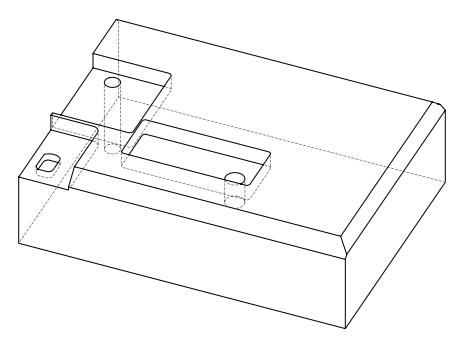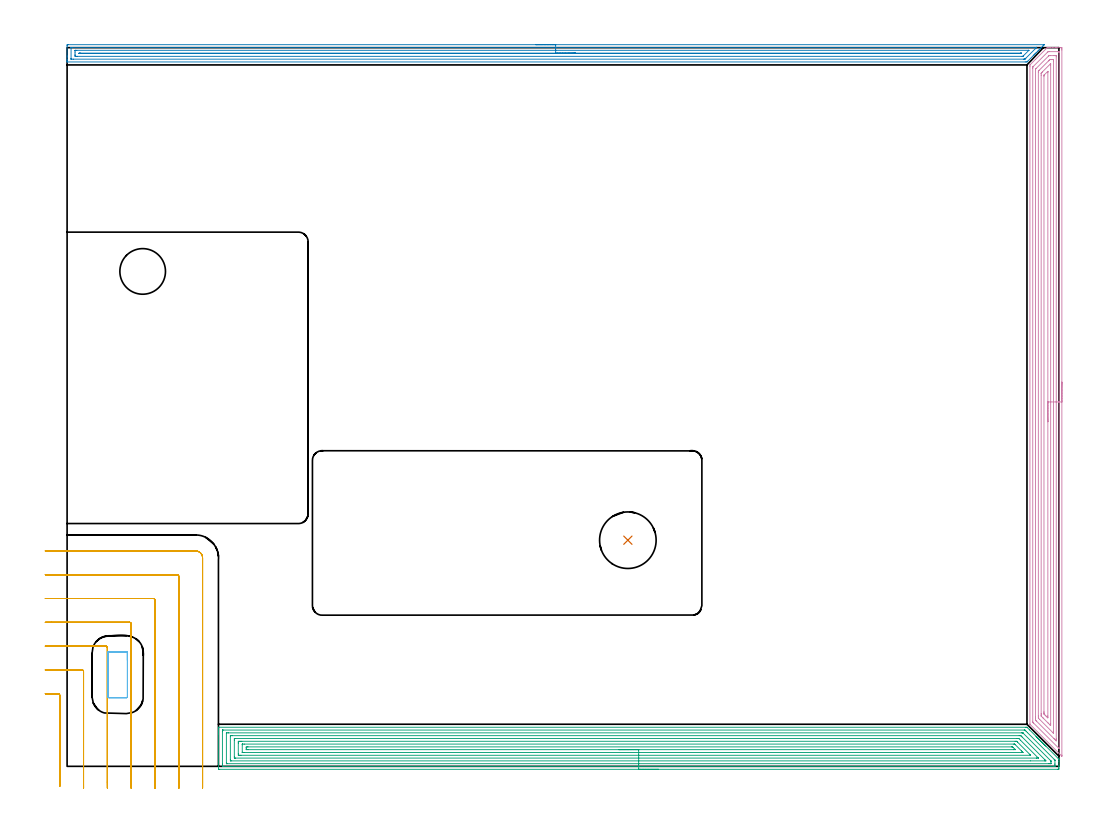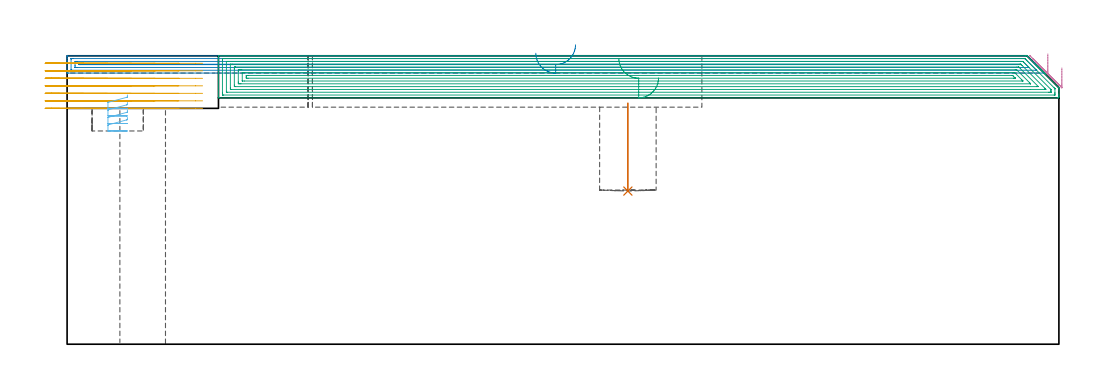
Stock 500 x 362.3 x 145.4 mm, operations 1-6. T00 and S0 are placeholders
(PLAN: 13 operations, 8 tool changes, 272.7 min)
(1 INDEXABLE_INSERT_DRILL_BLIND_HOLE_FROM_SOLID | STEP1POCKET | NXT0302_028 | 0.18 min | 43246 mm3)
(2 AREA_MILL | FG_CHAMFER_SURFACE | UGT0205_001 | 15.78 min | 18835 mm3)
(3 AREA_MILL_1 | FG_CHAMFER_SURFACE_1 | UGT0205_001 | 27.04 min | 96990 mm3)
(4 AREA_MILL_2 | FG_CHAMFER_SURFACE_2 | UGT0205_001 | 16.96 min | 44512 mm3)
(5 MILL_CORNER_NOTCH_RECTANGULAR | CORNER_NOTCH_RECTANGULAR | UGT0201_008 | Follow Part, ap 4, ae 75% | 13.67 min | 233248 mm3)
(6 MILL_RECTANGULAR_POCKET | POCKET_RECTANGULAR_STRAIGHT | UGT0201_008 | Follow Part, ap 4, ae 75% | 0.96 min | 10804 mm3)
(7 MILL_RECTANGULAR_POCKET_1 | POCKET_RECTANGULAR_STRAIGHT_1 | NXT0201_009 | Follow Part, ap 2, ae 75% | 72.83 min | 404553 mm3)
(8 MILL_SLOT | SLOT_PARTIAL_RECTANGULAR | NXT0201_009 | Follow Part, ap 2, ae 75% | 123.48 min | 462010 mm3)
(9 SPOT_DRILL | STEP1HOLE | NXT0321_9005460120000 | 0.05 min | 173 mm3)
(10 DRILL_BLIND_HOLE_INTO_CENTER | STEP1HOLE | NXT0301_069 | 0.07 min | 860 mm3)
(11 GUN_DRILL_THROUGH_HOLE | STEP1HOLE | UGT0307_006 | 0.58 min | 6699 mm3)
(12 DRILL_TO_ENLARGE_THROUGH_HOLE | STEP1HOLE | NXT0301_104 | 0.51 min | 10563 mm3)
(13 DRILL_TO_ENLARGE_THROUGH_HOLE_1 | STEP1HOLE | UGT0301_055 | 0.53 min | 31250 mm3)
(TOOL NXT0302_028 | Index. Insert Drill 28.5mm [880-D2850L32-03] | D28.5 PA176 FL86 Z2)
(TOOL UGT0205_001 | Chamfer Mill 20 x 3 x 45 deg. | D20 FL50 Z2)
(TOOL UGT0201_008 | End Mill 16 mm | D16 FL32 Z4)
(TOOL NXT0201_009 | ENDMILL 8mm [2P460-0800-NA 1630] | D8 FL26 Z6)
(TOOL NXT0321_9005460120000 | NC Spot Drill, 142deg, 12mm, Carbide, Uncoated | D12 PA142 FL30 Z2)
(TOOL NXT0301_069 | Carbide Drill 9.8mm [860.1-0980-029A1-MM 2214] | D9.8 PA140 FL47 Z2)
(TOOL UGT0307_006 | Gun Drill 9 mm | D9 PA130 FL24 Z1)
(TOOL NXT0301_104 | Carbide Drill 14mm [860.1-1400-112A1-MM 2214] | D14 PA140 FL123 Z2)
(TOOL UGT0301_055 | Twist Drill 23 mm | D23 PA118 FL155 Z2)
(OP 1 INDEXABLE_INSERT_DRILL_BLIND_HOLE_FROM_SOLID)
G17 G21 G94 G90
T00 M6
G54
G17 G0 G90 X282.7 Y114. S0 M3
G43 Z155.4 H1
G94 G81 G98 Z77.2 F250. R121.5
G80
M5
M2
(OP 2 AREA_MILL)
G17 G21 G94 G90
T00 M6
G54
G17 G0 G90 X236.3 Y363.8 S1061 M3
G43 Z155.4 H0
Z146.7
G94 G1 X236.338 Z145.828 F250.
X236.452 Z144.963
X236.641 Z144.112
X236.903 Z143.28
X237.237 Z142.474
X237.64 Z141.7
X238.109 Z140.964
X238.64 Z140.272
X239.229 Z139.629
X239.872 Z139.04
X240.564 Z138.508
X241.3 Z138.04
X242.074 Z137.637
X242.88 Z137.303
X243.712 Z137.041
X244.564 Z136.852
X245.428 Z136.738
X246.3 Z136.7
X492.577 Y363.799 Z136.699
X492.583 Y363.795 Z136.703
X492.577 Y363.78 Z136.718
X492.51 Y363.709 Z136.79
X491.981 Y363.181 Z137.319
X491.763 Y362.961 Z137.535
X491.144 Y362.344 Z138.155
X491.088 Y362.288 Z138.211
X490.885 Y362.083 Z138.413
X490.31 Y361.51 Z138.989
X490.195 Y361.394 Z139.105
X490.007 Y361.206 Z139.29
X489.476 Y360.676 Z139.824
X489.13 Y360.328 Z140.168
X488.642 Y359.842 Z140.658
X488.408 Y359.607 Z140.891
X488.252 Y359.45 Z141.045
X488.1 Y359.299 Z141.199
X487.961 Y359.16 Z141.338
X487.813 Y359.011 Z141.484
X487.668 Y358.867 Z141.63
X487.515 Y358.713 Z141.784
X487.374 Y358.572 Z141.924
X487.237 Y358.436 Z142.062
X487.068 Y358.267 Z142.231
X484.301 Y355.5 Z144.998
X483.941 Y355.144 Z145.356
X483.901 Y355.107 Z145.393
X483.048 Y355.1 Z145.4
X0.172
X0.01 Y355.102 Z145.388
X0.003 Y355.251 Z145.241
X0. Y355.408 Z145.092
Y355.702 Z144.797
Y356.378 Z144.117
Y357.593 Z142.904
Y358.133 Z142.361
Y363.13 Z137.367
X0.004 Y363.4 Z137.097
X0.01 Y363.792 Z136.705
X0.216 Y363.796 Z136.703
X0.619 Y363.8 Z136.7
X246.3
Y362.386 Z138.114
X488.547 Y362.385 Z138.115
X488.661 Y362.383 Z138.117
X488.716 Y362.38 Z138.12
X488.718 Y362.378 Z138.122
X488.717 Y362.374 Z138.126
X488.641 Y362.293 Z138.207
X488.507 Y362.157 Z138.343
X488.408 Y362.058 Z138.442
X483.329 Y356.979 Z143.521
X483.048 Y356.7 Z143.8
X482.881 Y356.542 Z143.958
X482.857 Y356.521 Z143.979
X482.814 Y356.519 Z143.981
X482.72 Y356.516 Z143.984
X482.532 Y356.515 Z143.985
X482.154 Y356.514 Z143.986
X3.16
X2.405 Y356.515 Z143.985
X2.264 Y356.516 Z143.984
X2.049 Y356.521 Z143.979
X2.009 Y356.527 Z143.973
X2.005 Y356.556 Z143.944
X2.003 Y356.588 Z143.912
X2. Y356.776 Z143.724
X2.001 Y362.175 Z138.325
X2.004 Y362.282 Z138.218
X2.01 Y362.352 Z138.148
X2.014 Y362.379 Z138.121
X2.544 Y362.386 Z138.114
X246.3
Y360.972 Z139.528
X484.626 Y360.971 Z139.529
X484.7
X484.834 Y360.967 Z139.533
X484.851 Y360.965 Z139.535
X484.845 Y360.951 Z139.549
X484.834 Y360.935 Z139.565
X482.094 Y358.193 Z142.307
X482.032 Y358.133 Z142.367
X481.874 Y357.985 Z142.515
X481.812 Y357.935 Z142.565
X481.678 Y357.932 Z142.568
X481.469 Y357.929 Z142.571
X5.085
X4.397 Y357.932 Z142.568
X4.192 Y357.935 Z142.565
X4.01 Y357.951 Z142.549
X4.005 Y358.133 Z142.367
X4.001 Y358.321 Z142.179
X4. Y359.011 Z141.489
Y360.077 Z140.423
X4.004 Y360.767 Z139.733
X4.007 Y360.949 Z139.551
X4.017 Y360.965 Z139.535
X4.037 Y360.968 Z139.532
X4.088 Y360.97 Z139.53
X4.192 Y360.971 Z139.529
X4.877 Y360.972 Z139.528
X246.3
Y359.557 Z140.943
X480.705
X480.87 Y359.556 Z140.944
X480.973 Y359.552 Z140.948
X480.99 Y359.55 Z140.95
X480.985 Y359.542 Z140.958
X480.961 Y359.512 Z140.988
X480.924 Y359.473 Z141.027
X480.857 Y359.408 Z141.092
X480.812 Y359.367 Z141.133
X480.793 Y359.353 Z141.147
X480.76 Y359.35 Z141.15
X480.586 Y359.345 Z141.155
X480.367 Y359.343 Z141.157
X6.535
X6.316 Y359.344 Z141.156
X6.207 Y359.346 Z141.154
X6.01 Y359.352 Z141.148
X6.009 Y359.45 Z141.05
X6.01 Y359.548 Z140.952
X6.207 Y359.554 Z140.946
X6.317 Y359.556 Z140.944
X6.654 Y359.557 Z140.943
X6.872
X246.3
X247.172 Z140.981
X248.037 Z141.095
X248.888 Z141.283
X249.72 Z141.546
X250.526 Z141.88
X251.3 Z142.282
X252.036 Z142.751
X252.728 Z143.282
X253.371 Z143.872
X253.96 Z144.515
X254.492 Z145.207
X254.96 Z145.943
X255.363 Z146.716
X255.697 Z147.522
X255.959 Z148.354
X256.148 Z149.206
X256.262 Z150.071
X256.3 Z150.943
G0 Z155.4
M5
M2
(OP 3 AREA_MILL_1)
G17 G21 G94 G90
T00 M6
G54
G17 G0 G90 X298.15 Y-1.5 S1061 M3
G43 Z155.4 H0
Z134.2
G94 G1 X298.112 Z133.328 F250.
X297.998 Z132.464
X297.809 Z131.612
X297.547 Z130.78
X297.213 Z129.974
X296.81 Z129.2
X296.341 Z128.464
X295.81 Z127.772
X295.221 Z127.129
X294.578 Z126.54
X293.886 Z126.008
X293.15 Z125.54
X292.376 Z125.137
X291.57 Z124.803
X290.738 Z124.541
X289.886 Z124.352
X289.022 Z124.238
X288.15 Z124.2
X76.916
X76.482 Y-1.496 Z124.202
X76.31 Y-1.492 Z124.206
X76.3 Y-1.316 Z124.381
Y15.989 Z141.684
Y16.596 Z142.291
Y17.145 Z142.842
Y17.478 Z143.174
Y18.027 Z143.723
Y18.36 Z144.055
Y19.027 Z144.727
Y19.354 Z145.053
X76.306 Y19.694 Z145.384
X76.308 Y19.697 Z145.388
X76.469 Y19.7 Z145.4
X483.307
X483.887 Y19.703 Z145.393
X483.916 Y19.685 Z145.384
X483.917 Y19.683 Z145.382
X485.241 Y18.36 Z144.057
X488.475 Y15.126 Z140.822
X488.576 Y15.024 Z140.724
X488.667 Y14.934 Z140.633
X488.769 Y14.832 Z140.529
X488.867 Y14.734 Z140.433
X488.964 Y14.636 Z140.335
X489.063 Y14.539 Z140.235
X489.157 Y14.443 Z140.143
X489.262 Y14.338 Z140.038
X489.357 Y14.245 Z139.941
X489.447 Y14.153 Z139.852
X489.56 Y14.041 Z139.74
X489.651 Y13.951 Z139.647
X489.738 Y13.863 Z139.562
X489.857 Y13.743 Z139.442
X489.945 Y13.657 Z139.353
X490.028 Y13.572 Z139.272
X490.155 Y13.445 Z139.144
X490.239 Y13.363 Z139.059
X490.318 Y13.282 Z138.981
X490.453 Y13.148 Z138.847
X490.533 Y13.069 Z138.765
X490.609 Y12.992 Z138.691
X490.751 Y12.85 Z138.549
X490.827 Y12.775 Z138.471
X490.899 Y12.701 Z138.4
X491.048 Y12.552 Z138.251
X491.121 Y12.481 Z138.177
X491.189 Y12.411 Z138.11
X491.346 Y12.254 Z137.953
X491.415 Y12.187 Z137.883
X491.48 Y12.121 Z137.82
X491.644 Y11.957 Z137.656
X491.709 Y11.893 Z137.589
X491.77 Y11.83 Z137.529
X491.941 Y11.659 Z137.358
X492.003 Y11.599 Z137.295
X492.06 Y11.54 Z137.239
X492.239 Y11.361 Z137.06
X492.297 Y11.305 Z137.002
X492.351 Y11.25 Z136.949
X492.537 Y11.064 Z136.763
X492.591 Y11.011 Z136.708
X492.641 Y10.959 Z136.658
X492.835 Y10.766 Z136.465
X492.885 Y10.717 Z136.414
X492.931 Y10.669 Z136.368
X493.132 Y10.468 Z136.167
X493.178 Y10.423 Z136.12
X493.222 Y10.379 Z136.078
X493.43 Y10.17 Z135.869
X499.682 Y3.919 Z129.617
X499.793 Y3.809 Z129.505
X499.98 Y3.619 Z129.318
X499.995 Y3.598 Z129.296
X499.998 Y3.588 Z129.286
X500. Y3.573 Z129.272
Y2.486 Z128.18
Y0.388 Z126.086
Y-0.16 Z125.535
Y-0.768 Z124.928
X499.997 Y-1.042 Z124.654
X499.99 Y-1.491 Z124.205
X499.844 Y-1.495 Z124.202
X499.385 Y-1.5 Z124.2
X288.15
Y-0.086 Z125.614
X78.702 Y-0.085 Z125.615
X78.625
X78.33 Y-0.079 Z125.621
X78.31 Y0.017 Z125.717
X78.303 Y0.234 Z125.934
X78.301 Y0.722 Z126.422
X78.3 Y1.119 Z126.819
X78.301 Y17.478 Z143.178
X78.302 Y17.873 Z143.573
X78.31 Y18.269 Z143.969
X78.324 Y18.279 Z143.979
X78.345 Y18.282 Z143.982
X78.395 Y18.285 Z143.985
X78.497
X78.702 Y18.286 Z143.986
X482.49
X482.694 Y18.284 Z143.984
X482.796 Y18.281 Z143.981
X482.843 Y18.279 Z143.979
X482.926 Y18.213 Z143.913
X483.307 Y17.841 Z143.541
X483.672 Y17.478 Z143.178
X484.201 Y16.95 Z142.65
X497.598 Y3.552 Z129.252
X497.78 Y3.368 Z129.068
X497.955 Y3.184 Z128.884
X497.99 Y3.142 Z128.842
X497.995 Y3.119 Z128.819
X497.998 Y3.07 Z128.77
X498. Y2.971 Z128.671
Y1.207 Z126.907
X497.999 Y0.722 Z126.422
X497.998 Y0.327 Z126.027
X497.99 Y-0.069 Z125.631
X497.976 Y-0.079 Z125.621
X497.955 Y-0.082 Z125.618
X497.905 Y-0.085 Z125.615
X497.803 Y-0.086 Z125.614
X497.598
X288.15
Y1.328 Z127.028
X80.767 Y1.329 Z127.029
X80.488
X80.395 Y1.331 Z127.031
X80.323 Y1.335 Z127.035
X80.31 Y1.338 Z127.038
X80.306 Y1.365 Z127.065
X80.303 Y1.418 Z127.118
X80.301 Y1.604 Z127.304
X80.3 Y1.789 Z127.489
X80.301 Y16.781 Z142.481
X80.306 Y16.844 Z142.544
X80.31 Y16.862 Z142.562
X80.317 Y16.865 Z142.565
X80.349 Y16.868 Z142.568
X80.488 Y16.87 Z142.57
X81.103 Y16.871 Z142.571
X81.381
X481.243
X481.521 Y16.869 Z142.569
X481.799 Y16.864 Z142.564
X481.828 Y16.861 Z142.561
X481.847 Y16.847 Z142.547
X481.885 Y16.812 Z142.512
X481.96 Y16.741 Z142.441
X482.105 Y16.596 Z142.296
X495.812 Y2.889 Z128.589
X495.912 Y2.786 Z128.486
X495.959 Y2.734 Z128.434
X495.98 Y2.709 Z128.409
X495.99 Y2.671 Z128.371
X495.996 Y2.486 Z128.186
X495.999 Y2.301 Z128.001
X496. Y1.604 Z127.304
X495.999 Y1.419 Z127.119
X495.994 Y1.357 Z127.057
X495.99 Y1.338 Z127.038
X495.983 Y1.335 Z127.035
X495.951 Y1.332 Z127.032
X495.812 Y1.33 Z127.03
X495.197 Y1.329 Z127.029
X494.919 Y1.328 Z127.028
X288.15
Y2.743 Z128.443
X82.907
X82.427 Y2.748 Z128.448
X82.32 Y2.749 Z128.449
X82.31 Y2.936 Z128.636
X82.3 Y3.342 Z129.042
Y3.368 Z129.068
X82.301 Y15.261 Z140.961
X82.302 Y15.368 Z141.068
X82.306 Y15.421 Z141.121
X82.309 Y15.444 Z141.144
X82.327 Y15.45 Z141.15
X82.538 Y15.454 Z141.154
X83.168 Y15.457 Z141.157
X83.428
X479.995
X480.628 Y15.455 Z141.155
X480.718 Y15.453 Z141.153
X480.77 Y15.45 Z141.15
X480.82 Y15.419 Z141.119
X481.021 Y15.223 Z140.923
X481.418 Y14.832 Z140.532
X492.883 Y3.368 Z129.068
X493.132 Y3.117 Z128.817
X493.489 Y2.751 Z128.451
X493.132 Y2.746 Z128.446
X492.871 Y2.744 Z128.444
X485.609 Y2.743 Z128.443
X288.15
Y4.157 Z129.857
X84.86
X84.673 Y4.159 Z129.859
X84.31 Y4.164 Z129.864
X84.308 Y4.249 Z129.949
X84.301 Y4.895 Z130.595
X84.3 Y13.069 Z138.769
X84.302 Y13.713 Z139.413
X84.307 Y13.951 Z139.651
X84.31 Y14.025 Z139.725
X84.58 Y14.036 Z139.736
X84.767 Y14.041 Z139.741
X84.861 Y14.043 Z139.743
X478.842
X479.645 Y14.039 Z139.739
X479.735 Y14.036 Z139.736
X479.758 Y14.031 Z139.731
X479.789 Y14.006 Z139.706
X479.848 Y13.951 Z139.651
X480.628 Y13.174 Z138.874
X489.551 Y4.249 Z129.949
X489.56 Y4.24 Z129.94
X489.591 Y4.164 Z129.864
X489.56 Y4.163 Z129.863
X488.76 Y4.157 Z129.857
X488.667
X288.15
Y5.571 Z131.271
X87.634
X87.187 Y5.573 Z131.273
X86.74 Y5.578 Z131.278
X86.31 Y5.585 Z131.285
X86.304 Y6.013 Z131.713
X86.301 Y6.448 Z132.148
X86.3 Y11.739 Z137.439
X86.303 Y12.187 Z137.887
X86.307 Y12.615 Z138.315
X86.74 Y12.622 Z138.322
X87.188 Y12.627 Z138.327
X87.634 Y12.629 Z138.329
X88.079
X477.948 Y12.628 Z138.328
X478.397 Y12.626 Z138.326
X478.617 Y12.622 Z138.322
X478.726 Y12.614 Z138.314
X478.842 Y12.507 Z138.207
X479.165 Y12.187 Z137.887
X485.339 Y6.013 Z131.713
X485.576 Y5.773 Z131.473
X485.727 Y5.614 Z131.314
X485.76 Y5.576 Z131.276
X485.744 Y5.575 Z131.275
X485.691 Y5.573 Z131.273
X485.541 Y5.571 Z131.271
X288.15
Y6.985 Z132.685
X89.329
X88.527 Y6.986 Z132.686
X88.433 Y6.988 Z132.688
X88.342 Y6.992 Z132.692
X88.309 Y6.998 Z132.698
X88.305 Y7.016 Z132.716
X88.303 Y7.038 Z132.738
X88.3 Y7.119 Z132.819
X88.301 Y10.871 Z136.571
X88.303 Y11.02 Z136.72
X88.307 Y11.139 Z136.839
X88.311 Y11.208 Z136.908
X88.328 Y11.209 Z136.909
X88.527 Y11.213 Z136.913
X88.618 Y11.214 Z136.914
X89.42 Y11.215 Z136.915
X477.147 Y11.214 Z136.914
X477.547 Y11.21 Z136.91
X477.646 Y11.208 Z136.908
X477.696 Y11.195 Z136.895
X477.763 Y11.132 Z136.832
X477.948 Y10.953 Z136.653
X481.126 Y7.777 Z133.477
X481.521 Y7.381 Z133.081
X481.808 Y7.086 Z132.786
X481.861 Y7.03 Z132.73
X481.889 Y6.992 Z132.692
X481.43 Y6.986 Z132.686
X288.15 Y6.985 Z132.685
Y8.4 Z134.1
X91.206
X90.572 Y8.403 Z134.103
X90.313 Y8.407 Z134.107
X90.301 Y8.659 Z134.359
X90.3 Y8.672 Z134.372
Y9.541 Z135.241
Y9.553 Z135.253
X90.313 Y9.793 Z135.493
X90.945 Y9.799 Z135.499
X91.206 Y9.8 Z135.5
X476.162
X476.425 Y9.797 Z135.497
X476.599 Y9.793 Z135.493
X476.652 Y9.79 Z135.49
X476.675 Y9.77 Z135.47
X476.724 Y9.725 Z135.425
X476.912 Y9.541 Z135.241
X477.055 Y9.398 Z135.098
X477.792 Y8.659 Z134.359
X477.948 Y8.5 Z134.2
X478.032 Y8.405 Z134.105
X478.017 Y8.404 Z134.104
X477.948 Y8.402 Z134.102
X477.318 Y8.4 Z134.1
X477.055
X288.15
X287.278 Z134.138
X286.413 Z134.251
X285.562 Z134.44
X284.73 Z134.703
X283.924 Z135.036
X283.15 Z135.439
X282.414 Z135.908
X281.722 Z136.439
X281.079 Z137.028
X280.49 Z137.672
X279.958 Z138.364
X279.49 Z139.1
X279.087 Z139.873
X278.753 Z140.679
X278.491 Z141.511
X278.302 Z142.363
X278.188 Z143.228
X278.15 Z144.1
G0 Z155.4
M5
M2
(OP 4 AREA_MILL_2)
G17 G21 G94 G90
T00 M6
G54
G17 G0 G90 X501.5 Y193.7 S1061 M3
G43 Z155.4 H0
Z139.3
G94 G1 Y193.662 Z138.428 F250.
Y193.548 Z137.564
Y193.359 Z136.712
Y193.097 Z135.88
Y192.763 Z135.074
Y192.36 Z134.3
Y191.892 Z133.564
Y191.36 Z132.872
Y190.771 Z132.229
Y190.128 Z131.64
Y189.436 Z131.108
Y188.7 Z130.64
Y187.926 Z130.237
Y187.12 Z129.903
Y186.288 Z129.641
Y185.436 Z129.452
Y184.572 Z129.338
Y183.7 Z129.3
Y5.656
X501.499 Y5.284 Z129.301
X501.498 Y5.248 Z129.302
X501.492 Y5.118 Z129.306
X501.426 Y5.179 Z129.373
X501.315 Y5.284 Z129.483
X485.664 Y20.935 Z145.134
X485.436 Y21.168 Z145.359
X485.403 Y21.205 Z145.389
X485.4 Y21.382 Z145.4
Y352.725
X485.407 Y353.6 Z145.393
X485.42 Y353.62 Z145.38
X488.102 Y356.303 Z142.697
X493.937 Y362.138 Z136.862
X494.098 Y362.29 Z136.694
X494.255 Y362.299 Z136.538
X494.624 Y362.3 Z136.176
X494.935 Z135.865
X495.665 Z135.13
X496.917 Z133.88
X498.324 Z132.472
X498.95 Z131.847
X500.722 Z130.075
X500.982 Y362.297 Z129.815
X501.492 Y362.291 Z129.306
X501.494 Y362.185 Z129.304
X501.498 Y361.669 Z129.302
X501.5 Y361.146 Z129.3
Y183.7
X500.086 Z130.714
Y9.319
X500.084 Y9.098 Z130.716
X500.081 Y8.994 Z130.719
X500.08 Y8.983 Z130.72
X500.067 Y8.992 Z130.733
X500.034 Y9.02 Z130.766
X499.958 Y9.093 Z130.842
X487.22 Y21.829 Z143.58
X487.062 Y21.989 Z143.738
X486.936 Y22.119 Z143.864
X486.854 Y22.208 Z143.946
X486.821 Y22.248 Z143.979
X486.814 Y22.723 Z143.986
Y351.82
X486.817 Y352.273 Z143.983
X486.819 Y352.493 Z143.981
X486.821 Y352.545 Z143.979
X486.84 Y352.579 Z143.96
X486.892 Y352.636 Z143.908
X486.976 Y352.725 Z143.824
X494.131 Y359.88 Z136.669
X494.462 Y360.2 Z136.338
X494.573 Y360.29 Z136.227
X494.779 Y360.294 Z136.021
X495.25 Y360.299 Z135.55
X499.681 Z131.119
X499.947 Y360.294 Z130.853
X500.07 Y360.29 Z130.73
X500.079 Y360.283 Z130.721
X500.082 Y360.262 Z130.718
X500.084 Y360.209 Z130.716
X500.085 Y360.103 Z130.715
X500.086 Y359.89 Z130.714
Y183.7
X498.672 Z132.128
X498.671 Y13.78 Z132.129
X498.67 Y13.431 Z132.13
X498.666 Y12.886 Z132.134
X498.665 Y12.857 Z132.135
X498.623 Y12.886 Z132.177
X498.324 Y13.178 Z132.476
X497.719 Y13.78 Z133.081
X497.438 Y14.061 Z133.362
X488.776 Y22.723 Z142.024
X488.576 Y22.927 Z142.224
X488.237 Y23.274 Z142.563
X488.233 Y23.618 Z142.567
X488.23 Y23.967 Z142.57
X488.229 Y24.512 Z142.571
X488.228 Y24.863 Z142.572
X488.229 Y351.287 Z142.571
X488.23 Y351.423 Z142.57
X488.233 Y351.491 Z142.567
X488.235 Y351.52 Z142.565
X488.253 Y351.542 Z142.547
X488.53 Y351.831 Z142.27
X488.553 Y351.854 Z142.247
X494.79 Y358.091 Z136.01
X494.97 Y358.259 Z135.83
X495.006 Y358.29 Z135.794
X495.114 Y358.294 Z135.686
X495.252 Y358.298 Z135.548
X495.459 Y358.3 Z135.341
X495.665 Z135.135
X497.231 Z133.569
X498.117 Z132.683
X498.324 Y358.298 Z132.476
X498.531 Y358.294 Z132.269
X498.662 Y358.29 Z132.138
X498.666 Y358.208 Z132.134
X498.669 Y358.091 Z132.131
X498.671 Y357.741 Z132.129
X498.672 Y183.7 Z132.128
X497.257 Z133.543
Y17.358
X497.254 Y16.778 Z133.546
X497.252 Y16.713 Z133.548
X497.251 Y16.71 Z133.549
X497.232 Y16.725 Z133.568
X497.182 Y16.77 Z133.618
X496.987 Y16.963 Z133.813
X490.331 Y23.618 Z140.469
X489.65 Y24.323 Z141.15
X489.643 Y25.406 Z141.157
Y349.86
X489.644 Y350.042 Z141.156
X489.648 Y350.398 Z141.152
X489.65 Y350.483 Z141.15
X489.694 Y350.533 Z141.106
X489.775 Y350.621 Z141.025
X490.086 Y350.937 Z140.714
X494.779 Y355.631 Z136.021
X495.115 Y355.964 Z135.685
X495.3 Y356.145 Z135.5
X495.448 Y356.287 Z135.352
X495.668 Y356.3 Z135.132
X496.552 Z134.248
X496.994 Y356.294 Z133.806
X497.213 Y356.29 Z133.587
X497.251 Y356.28 Z133.549
X497.253 Y356.243 Z133.547
X497.255 Y356.181 Z133.545
X497.257 Y355.591 Z133.543
Y355.408
Y183.7
X495.843 Z134.957
Y21.65
X495.842 Y20.935 Z134.958
X495.84 Y20.759 Z134.96
X495.837 Y20.594 Z134.964
X495.665 Y20.744 Z135.135
X495.467 Y20.935 Z135.333
X494.779 Y21.619 Z136.021
X494.569 Y21.829 Z136.231
X492.121 Y24.277 Z138.679
X491.886 Y24.512 Z138.914
X491.235 Y25.169 Z139.565
X491.118 Y25.292 Z139.682
X491.064 Y25.352 Z139.736
X491.062 Y25.406 Z139.738
X491.059 Y25.584 Z139.741
X491.057 Y26.301 Z139.743
Y26.48
Y348.433
X491.061 Y349.148 Z139.739
X491.063 Y349.321 Z139.737
X491.079 Y349.469 Z139.721
X491.235 Y349.631 Z139.565
X491.437 Y349.838 Z139.363
X491.64 Y350.042 Z139.16
X495.665 Y354.067 Z135.135
X495.74 Y354.14 Z135.06
X495.8 Y354.196 Z135.
X495.832 Y354.223 Z134.968
X495.836 Y354.157 Z134.964
X495.841 Y353.799 Z134.959
X495.843 Y353.62 Z134.957
Y183.7
X494.429 Z136.371
X494.428 Y25.406 Z136.372
X494.426 Y24.869 Z136.374
X494.422 Y24.512 Z136.378
X494.414 Y24.445 Z136.386
X494.34 Y24.512 Z136.46
X493.893 Y24.955 Z136.907
X493.441 Y25.406 Z137.359
X493.007 Y25.842 Z137.793
X492.552 Y26.301 Z138.248
X492.487 Y26.373 Z138.313
X492.478 Y26.437 Z138.322
X492.475 Y26.571 Z138.325
X492.472 Y26.84 Z138.328
X492.471 Y27.195 Z138.329
Y27.736
X492.472 Y347.9 Z138.328
X492.474 Y348.254 Z138.326
X492.476 Y348.388 Z138.324
X492.478 Y348.418 Z138.322
X492.498 Y348.442 Z138.302
X492.539 Y348.488 Z138.261
X492.656 Y348.608 Z138.144
X494.295 Y350.247 Z136.505
X494.347 Y350.297 Z136.453
X494.395 Y350.34 Z136.405
X494.421 Y350.362 Z136.379
X494.423 Y350.344 Z136.377
X494.427 Y350.169 Z136.373
X494.428 Y350.042 Z136.372
X494.429 Y349.846 Z136.371
Y183.7
Y182.828 Z136.409
Y181.964 Z136.523
Y181.112 Z136.712
Y180.28 Z136.974
Y179.474 Z137.308
Y178.7 Z137.711
Y177.964 Z138.18
Y177.272 Z138.711
Y176.629 Z139.3
Y176.04 Z139.943
Y175.508 Z140.635
Y175.04 Z141.371
Y174.637 Z142.145
Y174.303 Z142.951
Y174.041 Z143.783
Y173.852 Z144.635
Y173.738 Z145.5
Y173.7 Z146.371
G0 Z155.4
M5
M2
(OP 5 MILL_CORNER_NOTCH_RECTANGULAR)
G17 G21 G94 G90
T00 M6
G54
G17 G0 G90 X-3.7 Y-10.093 S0 M3
G43 Z155.4 H0
Z141.614
G94 G1 Y-7.093 F250.
Y35.806 F500.
G3 X-4.494 Y36.6 R0.8
G1 X-8.
X-11. F250.
G0 Z155.4
X8.313 Y-11.
Z141.614
G1 X8.301 Y-8.
X8.3 Y-7.746 F500.
Y47.806
G3 X7.506 Y48.6 R0.8
G1 X-8.
X-11. F250.
G0 Z155.4
X20.317 Y-11.
Z141.614
G1 X20.301 Y-8.
X20.3 Y-7.746 F500.
Y59.806
G3 X19.506 Y60.6 R0.8
G1 X-8.
X-11. F250.
G0 Z155.4
X32.322 Y-11.
Z141.614
G1 X32.301 Y-8.
X32.3 Y-7.746 F500.
Y71.805
G3 X31.505 Y72.6 R0.8
G1 X-8.
X-11. F250.
G0 Z155.4
X44.333 Y-11.
Z141.614
G1 X44.301 Y-8.
G2 X44.3 Y-7.746 R24. F500.
G1 Y83.805
G3 X43.505 Y84.6 R0.8
G1 X-8.
X-11. F250.
G0 Z155.4
X56.366 Y-10.999
Z141.614
G1 X56.303 Y-8.
G2 X56.3 Y-7.746 R12. F500.
G1 Y95.805
G3 X55.505 Y96.6 R0.8
G1 X-8.
X-11. F250.
G0 Z155.4
X68.3 Y-10.746
Z141.614
G1 Y-7.746
Y105.1 F500.
G3 X64.8 Y108.6 R3.5
G1 X-8.
X-11. F250.
G0 Z155.4
X-3.7 Y-10.093
Z137.829
G1 Y-7.093
Y35.806 F500.
G3 X-4.494 Y36.6 R0.8
G1 X-8.
X-11. F250.
G0 Z155.4
X8.313 Y-11.
Z137.829
G1 X8.301 Y-8.
X8.3 Y-7.746 F500.
Y47.806
G3 X7.506 Y48.6 R0.8
G1 X-8.
X-11. F250.
G0 Z155.4
X20.317 Y-11.
Z137.829
G1 X20.301 Y-8.
X20.3 Y-7.746 F500.
Y59.806
G3 X19.506 Y60.6 R0.8
G1 X-8.
X-11. F250.
G0 Z155.4
X32.322 Y-11.
Z137.829
G1 X32.301 Y-8.
X32.3 Y-7.746 F500.
Y71.805
G3 X31.505 Y72.6 R0.8
G1 X-8.
X-11. F250.
G0 Z155.4
X44.333 Y-11.
Z137.829
G1 X44.301 Y-8.
G2 X44.3 Y-7.746 R24. F500.
G1 Y83.805
G3 X43.505 Y84.6 R0.8
G1 X-8.
X-11. F250.
G0 Z155.4
X56.366 Y-10.999
Z137.829
G1 X56.303 Y-8.
G2 X56.3 Y-7.746 R12. F500.
G1 Y95.805
G3 X55.505 Y96.6 R0.8
G1 X-8.
X-11. F250.
G0 Z155.4
X68.3 Y-10.746
Z137.829
G1 Y-7.746
Y105.1 F500.
G3 X64.8 Y108.6 R3.5
G1 X-8.
X-11. F250.
G0 Z155.4
X-3.7 Y-10.093
Z134.043
G1 Y-7.093
Y35.806 F500.
G3 X-4.494 Y36.6 R0.8
G1 X-8.
X-11. F250.
G0 Z155.4
X8.313 Y-11.
Z134.043
G1 X8.301 Y-8.
X8.3 Y-7.746 F500.
Y47.806
G3 X7.506 Y48.6 R0.8
G1 X-8.
X-11. F250.
G0 Z155.4
X20.317 Y-11.
Z134.043
G1 X20.301 Y-8.
X20.3 Y-7.746 F500.
Y59.806
G3 X19.506 Y60.6 R0.8
G1 X-8.
X-11. F250.
G0 Z155.4
X32.322 Y-11.
Z134.043
G1 X32.301 Y-8.
G2 X32.3 Y-7.746 R36. F500.
G1 Y71.805
G3 X31.505 Y72.6 R0.8
G1 X-8.
X-11. F250.
G0 Z155.4
X44.333 Y-11.
Z134.043
G1 X44.301 Y-8.
G2 X44.3 Y-7.746 R24. F500.
G1 Y83.805
G3 X43.505 Y84.6 R0.8
G1 X-8.
X-11. F250.
G0 Z155.4
X56.366 Y-10.999
Z134.043
G1 X56.303 Y-8.
G2 X56.3 Y-7.746 R12. F500.
G1 Y95.805
G3 X55.505 Y96.6 R0.8
G1 X-8.
X-11. F250.
G0 Z155.4
X68.3 Y-10.746
Z134.043
G1 Y-7.746
Y105.1 F500.
G3 X64.8 Y108.6 R3.5
G1 X-8.
X-11. F250.
G0 Z155.4
X-3.7 Y-10.093
Z130.257
G1 Y-7.093
Y35.806 F500.
G3 X-4.494 Y36.6 R0.8
G1 X-8.
X-11. F250.
G0 Z155.4
X8.3 Y-11.
Z130.257
G1 Y-8.
Y47.806 F500.
G3 X7.506 Y48.6 R0.8
G1 X-8.
X-11. F250.
G0 Z155.4
X20.3 Y-11.
Z130.257
G1 Y-8.
Y59.806 F500.
G3 X19.506 Y60.6 R0.8
G1 X-8.
X-11. F250.
G0 Z155.4
X32.3 Y-11.
Z130.257
G1 Y-8.
Y71.805 F500.
G3 X31.505 Y72.6 R0.8
G1 X-8.
X-11. F250.
G0 Z155.4
X44.3 Y-11.
Z130.257
G1 Y-8.
Y83.805 F500.
G3 X43.505 Y84.6 R0.8
G1 X-8.
X-11. F250.
G0 Z155.4
X56.3 Y-11.
Z130.257
G1 Y-8.
Y95.805 F500.
G3 X55.505 Y96.6 R0.8
G1 X-8.
X-11. F250.
G0 Z155.4
X68.3 Y-11.
Z130.257
G1 Y-8.
Y105.1 F500.
G3 X64.8 Y108.6 R3.5
G1 X-8.
X-11. F250.
G0 Z155.4
X-3.7 Y-10.093
Z126.471
G1 Y-7.093
Y35.806 F500.
G3 X-4.494 Y36.6 R0.8
G1 X-8.
X-11. F250.
G0 Z155.4
X8.3 Y-11.
Z126.471
G1 Y-8.
Y47.806 F500.
G3 X7.506 Y48.6 R0.8
G1 X-8.
X-11. F250.
G0 Z155.4
X20.3 Y-11.
Z126.471
G1 Y-8.
Y59.806 F500.
G3 X19.506 Y60.6 R0.8
G1 X-8.
X-11. F250.
G0 Z155.4
X32.3 Y-11.
Z126.471
G1 Y-8.
Y71.805 F500.
G3 X31.505 Y72.6 R0.8
G1 X-8.
X-11. F250.
G0 Z155.4
X44.3 Y-11.
Z126.471
G1 Y-8.
Y83.805 F500.
G3 X43.505 Y84.6 R0.8
G1 X-8.
X-11. F250.
G0 Z155.4
X56.3 Y-11.
Z126.471
G1 Y-8.
Y95.805 F500.
G3 X55.505 Y96.6 R0.8
G1 X-8.
X-11. F250.
G0 Z155.4
X68.3 Y-11.
Z126.471
G1 Y-8.
Y105.1 F500.
G3 X64.8 Y108.6 R3.5
G1 X-8.
X-11. F250.
G0 Z155.4
X-3.7 Y-10.093
Z122.686
G1 Y-7.093
Y35.806 F500.
G3 X-4.494 Y36.6 R0.8
G1 X-8.
X-11. F250.
G0 Z155.4
X8.3 Y-11.
Z122.686
G1 Y-8.
Y47.806 F500.
G3 X7.506 Y48.6 R0.8
G1 X-8.
X-11. F250.
G0 Z155.4
X20.3 Y-11.
Z122.686
G1 Y-8.
Y59.806 F500.
G3 X19.506 Y60.6 R0.8
G1 X-8.
X-11. F250.
G0 Z155.4
X32.3 Y-11.
Z122.686
G1 Y-8.
Y71.805 F500.
G3 X31.505 Y72.6 R0.8
G1 X-8.
X-11. F250.
G0 Z155.4
X44.3 Y-11.
Z122.686
G1 Y-8.
Y83.805 F500.
G3 X43.505 Y84.6 R0.8
G1 X-8.
X-11. F250.
G0 Z155.4
X56.3 Y-11.
Z122.686
G1 Y-8.
Y95.805 F500.
G3 X55.505 Y96.6 R0.8
G1 X-8.
X-11. F250.
G0 Z155.4
X68.3 Y-11.
Z122.686
G1 Y-8.
Y105.1 F500.
G3 X64.8 Y108.6 R3.5
G1 X-8.
X-11. F250.
G0 Z155.4
X-3.7 Y-10.093
Z118.9
G1 Y-7.093
Y35.806 F500.
G3 X-4.494 Y36.6 R0.8
G1 X-8.
X-11. F250.
G0 Z155.4
X8.3 Y-11.
Z118.9
G1 Y-8.
Y47.806 F500.
G3 X7.506 Y48.6 R0.8
G1 X-8.
X-11. F250.
G0 Z155.4
X20.3 Y-11.
Z118.9
G1 Y-8.
Y59.806 F500.
G3 X19.506 Y60.6 R0.8
G1 X-8.
X-11. F250.
G0 Z155.4
X32.3 Y-11.
Z118.9
G1 Y-8.
Y71.805 F500.
G3 X31.505 Y72.6 R0.8
G1 X-8.
X-11. F250.
G0 Z155.4
X44.3 Y-11.
Z118.9
G1 Y-8.
Y83.805 F500.
G3 X43.505 Y84.6 R0.8
G1 X-8.
X-11. F250.
G0 Z155.4
X56.3 Y-11.
Z118.9
G1 Y-8.
Y95.805 F500.
G3 X55.505 Y96.6 R0.8
G1 X-8.
X-11. F250.
G0 Z155.4
X68.3 Y-11.
Z118.9
G1 Y-8.
Y105.1 F500.
G3 X64.8 Y108.6 R3.5
G1 X-8.
X-11. F250.
G0 Z155.4
M5
M2
(OP 6 MILL_RECTANGULAR_POCKET)
G17 G21 G94 G90
T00 M6
G54
G17 G0 G90 X30.4 Y53.439 S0 M3
G43 Z155.4 H0
Z125.66
G94 G1 Y57.3 Z124.626 F250.
Y57.371 Z124.607
X30.352 Y57.526 Z124.563
X30.257 Y57.657 Z124.52
X30.126 Y57.752 Z124.476
X29.971 Y57.8 Z124.433
X21.029 Z122.037
X20.874 Y57.752 Z121.993
X20.743 Y57.657 Z121.95
X20.648 Y57.526 Z121.907
X20.6 Y57.371 Z121.863
Y57.3 Z121.844
Y46.2 Z118.87
Y35.1 F500.
G3 X21.1 Y34.6 R0.5
G1 X29.9
G3 X30.4 Y35.1 R0.5
G1 Y57.3
G3 X29.9 Y57.8 R0.5
G1 X21.1
G3 X20.6 Y57.3 R0.5
G1 Y46.2
Y45.2
G0 X30.4 Y53.439 Z121.87
G1 Y57.3 Z120.836 F250.
Y57.371 Z120.817
X30.352 Y57.526 Z120.773
X30.257 Y57.657 Z120.73
X30.126 Y57.752 Z120.686
X29.971 Y57.8 Z120.643
X21.029 Z118.247
X20.874 Y57.752 Z118.203
X20.743 Y57.657 Z118.16
X20.648 Y57.526 Z118.117
X20.6 Y57.371 Z118.073
Y57.3 Z118.054
Y46.2 Z115.08
Y35.1 F500.
G3 X21.1 Y34.6 R0.5
G1 X29.9
G3 X30.4 Y35.1 R0.5
G1 Y57.3
G3 X29.9 Y57.8 R0.5
G1 X21.1
G3 X20.6 Y57.3 R0.5
G1 Y46.2
Y45.2
G0 X30.4 Y53.439 Z118.08
G1 Y57.3 Z117.046 F250.
Y57.371 Z117.027
X30.352 Y57.526 Z116.983
X30.257 Y57.657 Z116.94
X30.126 Y57.752 Z116.896
X29.971 Y57.8 Z116.853
X21.029 Z114.457
X20.874 Y57.752 Z114.413
X20.743 Y57.657 Z114.37
X20.648 Y57.526 Z114.327
X20.6 Y57.371 Z114.283
Y57.3 Z114.264
Y46.2 Z111.29
Y35.1 F500.
G3 X21.1 Y34.6 R0.5
G1 X29.9
G3 X30.4 Y35.1 R0.5
G1 Y57.3
G3 X29.9 Y57.8 R0.5
G1 X21.1
G3 X20.6 Y57.3 R0.5
G1 Y46.2
Y45.2
G0 X30.4 Y53.439 Z114.29
G1 Y57.3 Z113.256 F250.
Y57.371 Z113.237
X30.352 Y57.526 Z113.193
X30.257 Y57.657 Z113.15
X30.126 Y57.752 Z113.106
X29.971 Y57.8 Z113.063
X21.029 Z110.667
X20.874 Y57.752 Z110.623
X20.743 Y57.657 Z110.58
X20.648 Y57.526 Z110.537
X20.6 Y57.371 Z110.493
Y57.3 Z110.474
Y46.2 Z107.5
Y35.1 F500.
G3 X21.1 Y34.6 R0.5
G1 X29.9
G3 X30.4 Y35.1 R0.5
G1 Y57.3
G3 X29.9 Y57.8 R0.5
G1 X21.1
G3 X20.6 Y57.3 R0.5
G1 Y46.2
Y45.2
G0 Z155.4
M5
M2
